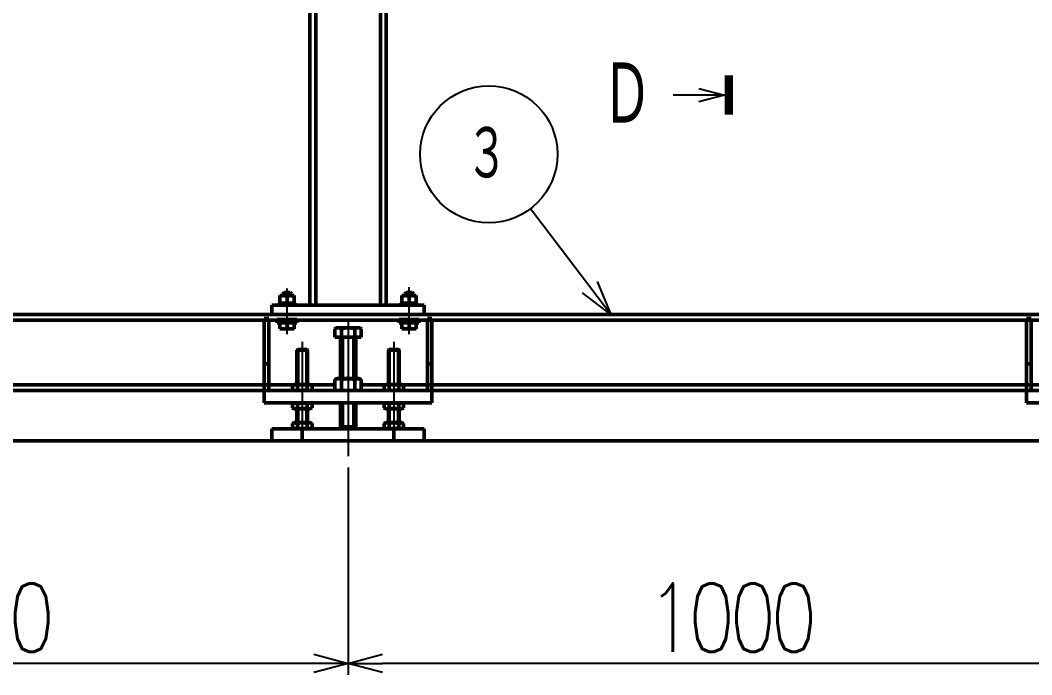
# Model space of a CAD drawing. Header units: millimetres. Extents: x -993 to 13147, y -7260 to 4342.
# Drawn here: x 1640 to 2967, y -357 to 502 of the extents above; entities that cross this region are included whole.
import ezdxf

# ---------------------------------------------------------------- set-up
doc = ezdxf.new("R2010")
doc.units = ezdxf.units.MM
doc.header["$LTSCALE"] = 7.649257
doc.linetypes.add('CENTER', pattern=[50.8, 31.75, -6.35, 6.35, -6.35])
doc.linetypes.add('DASHED', pattern=[19.05, 12.7, -6.35])
doc.layers.add('NoLayerName_001', color=7, linetype='Continuous')
doc.styles.get("Standard").update_dxf_attribs({"font": 'txt', "bigfont": 'extfont2'})
doc.dimstyles.get("Standard").update_dxf_attribs({"dimtxt": 2.5, "dimasz": 2.5, "dimexe": 1.25, "dimexo": 0.625, "dimtad": 1, "dimzin": 0, "dimdsep": 46, "dimtxsty": 'Standard', "dimcen": 2.5, "dimadec": 0, "dimazin": 0, "dimtfac": 0.75, "dimtmove": 0, "dimatfit": 3, "dimfxl": 1, "dimarcsym": 0})

# ---------------------------------------------------------------- blocks, each defined once
blk = doc.blocks.new('_OPEN30')
at = {"color": 0, "linetype": 'ByBlock', "lineweight": -2}
for p, q in [((-1, 0.267949), (0, 0)), ((0, 0), (-1, -0.267949)), ((0, 0), (-1, 0))]:
    blk.add_line(p, q, dxfattribs=at)
blk = doc.blocks.new('*D1551')
at = {"layer": 'Defpoints', "color": 0}
for p in [(1070, -70), (2070, -85), (1070, -342)]:
    blk.add_point(p, dxfattribs=at)
at = {"layer": 'NoLayerName_001', "color": 0, "linetype": 'Continuous', "lineweight": 25}
for p, q in [((1070, -85), (1070, -357)), ((2070, -100), (2070, -357)), ((2025, -342), (1115, -342))]:
    blk.add_line(p, q, dxfattribs=at)
at = {"layer": 'NoLayerName_001', "color": 0, "lineweight": 25, "xscale": 45, "yscale": 45, "zscale": 45}
for p, rotation in [((1070, -342), 180), ((2070, -342), 360)]:
    blk.add_blockref('_OPEN30', p, dxfattribs=dict(at, rotation=rotation))
at = {"layer": 'NoLayerName_001', "color": 2, "lineweight": 50, "insert": (1570, -282), "char_height": 90, "attachment_point": 5}
blk.add_mtext('\\W0.8000;\\T0.8750;1000', dxfattribs=at)
blk = doc.blocks.new('*D1552')
at = {"layer": 'Defpoints', "color": 0}
for p in [(2070, -70), (3070, -70), (2070, -342)]:
    blk.add_point(p, dxfattribs=at)
at = {"layer": 'NoLayerName_001', "color": 0, "linetype": 'Continuous', "lineweight": 25}
for p, q in [((2070, -85), (2070, -357)), ((3070, -85), (3070, -357)), ((3025, -342), (2115, -342))]:
    blk.add_line(p, q, dxfattribs=at)
at = {"layer": 'NoLayerName_001', "color": 0, "lineweight": 25, "xscale": 45, "yscale": 45, "zscale": 45}
for p, rotation in [((2070, -342), 180), ((3070, -342), 360)]:
    blk.add_blockref('_OPEN30', p, dxfattribs=dict(at, rotation=rotation))
at = {"layer": 'NoLayerName_001', "color": 2, "lineweight": 50, "insert": (2570, -282), "char_height": 90, "attachment_point": 5}
blk.add_mtext('\\W0.8000;\\T0.8750;1000', dxfattribs=at)
blk = doc.blocks.new('JZB_0142')
at = {"layer": 'NoLayerName_001', "color": 7, "linetype": 'Continuous', "lineweight": 50}
for p, q in [((2060, 667.5), (2060, 12)), ((2067.5, 667.5), (2067.5, 12)), ((2152.5, 667.5), (2152.5, 12)), ((2160, 667.5), (2160, 12)), ((2010, 0), (2010, 12)), ((2010, 12), (2210, 12)), ((2210, 0), (2210, 12))]:
    blk.add_line(p, q, dxfattribs=at)
blk = doc.blocks.new('JZB_0236')
at = {"layer": 'NoLayerName_001', "color": 7, "linetype": 'Continuous', "lineweight": 50}
for p, q in [((5.5, 48), (3.5, 46)), ((3.5, 46), (15.5, 46)), ((3.5, 46), (3.5, 44.1)), ((5.5, 48), (13.5, 48)), ((15.5, 46), (13.5, 48)), ((15.5, 44.1), (15.5, 46)), ((0, 8), (0, 0.3)), ((0, 0.3), (0.5, 0)), ((9.5, 8), (9.5, 1.1)), ((18.5, 0), (19, 0.3)), ((19, 0.3), (19, 8)), ((18.5, 0), (0.5, 0))]:
    blk.add_line(p, q, dxfattribs=at)
at = {"layer": 'NoLayerName_001', "color": 7, "linetype": 'Continuous', "lineweight": 50, "start_tangent": (-0.986522, -0.163629), "end_tangent": (-0.982197, 0.187856)}
for points in [[(9.5, 1.1), (4.4, 0.3), (0, 1.1)], [(19, 1.1), (13.9, 0.3), (9.5, 1.1)]]:
    blk.add_spline(points, degree=3, dxfattribs=at)
blk = doc.blocks.new('JZB_0237')
at = {"layer": 'NoLayerName_001', "color": 7, "linetype": 'Continuous', "lineweight": 50}
for p, q in [((0, 3), (0, 0)), ((0, 3), (1.3, 3)), ((10, 0), (8.5, 3)), ((11.5, 3), (13, 0)), ((20.3, 3), (21.5, 3)), ((21.5, 0), (21.5, 3))]:
    blk.add_line(p, q, dxfattribs=at)
blk = doc.blocks.new('JZB_0238')
at = {"layer": 'NoLayerName_001', "color": 7, "linetype": 'Continuous', "lineweight": 50}
for p, q in [((0.5, 10), (0, 9.7)), ((0, 9.7), (0, 0)), ((0, 0), (19, 0)), ((0.5, 10), (18.5, 10)), ((9.5, 0), (9.5, 8.9)), ((19, 9.7), (18.5, 10)), ((19, 9.7), (19, 0))]:
    blk.add_line(p, q, dxfattribs=at)
at = {"layer": 'NoLayerName_001', "color": 7, "linetype": 'Continuous', "lineweight": 50, "start_tangent": (-0.986522, 0.163629), "end_tangent": (-0.982197, -0.187856)}
for points in [[(9.5, 8.9), (4.4, 9.7), (0, 8.9)], [(19, 8.9), (13.9, 9.7), (9.5, 8.9)]]:
    blk.add_spline(points, degree=3, dxfattribs=at)
blk = doc.blocks.new('JZB_0239')
at = {"layer": 'NoLayerName_001', "color": 7, "linetype": 'Continuous', "lineweight": 50}
for p, q in [((0.5, 10), (0, 9.7)), ((0, 9.7), (0, 0)), ((0, 0), (19, 0)), ((0.5, 10), (18.5, 10)), ((9.5, 0), (9.5, 8.9)), ((19, 9.7), (18.5, 10)), ((19, 9.7), (19, 0))]:
    blk.add_line(p, q, dxfattribs=at)
at = {"layer": 'NoLayerName_001', "color": 7, "linetype": 'Continuous', "lineweight": 50, "start_tangent": (-0.986522, 0.163629), "end_tangent": (-0.982197, -0.187856)}
for points in [[(9.5, 8.9), (4.4, 9.7), (0, 8.9)], [(19, 8.9), (13.9, 9.7), (9.5, 8.9)]]:
    blk.add_spline(points, degree=3, dxfattribs=at)
blk = doc.blocks.new('JZB_0240')
at = {"layer": 'NoLayerName_001', "color": 7, "linetype": 'Continuous', "lineweight": 50}
for p, q in [((5.5, 48), (3.5, 46)), ((3.5, 46), (15.5, 46)), ((3.5, 46), (3.5, 44.1)), ((5.5, 48), (13.5, 48)), ((15.5, 46), (13.5, 48)), ((15.5, 44.1), (15.5, 46)), ((0, 0.3), (0, 8)), ((0, 0.3), (0.5, 0)), ((9.5, 8), (9.5, 1.1)), ((18.5, 0), (19, 0.3)), ((19, 0.3), (19, 8)), ((18.5, 0), (0.5, 0))]:
    blk.add_line(p, q, dxfattribs=at)
at = {"layer": 'NoLayerName_001', "color": 7, "linetype": 'Continuous', "lineweight": 50, "start_tangent": (-0.986522, -0.163629), "end_tangent": (-0.982197, 0.187856)}
for points in [[(9.5, 1.1), (4.4, 0.3), (0, 1.1)], [(19, 1.1), (13.9, 0.3), (9.5, 1.1)]]:
    blk.add_spline(points, degree=3, dxfattribs=at)
blk = doc.blocks.new('JZB_0241')
at = {"layer": 'NoLayerName_001', "color": 7, "linetype": 'Continuous', "lineweight": 50}
for p, q in [((0, 3), (0, 0)), ((0, 3), (1.3, 3)), ((10, 0), (8.5, 3)), ((11.5, 3), (13, 0)), ((20.3, 3), (21.5, 3)), ((21.5, 0), (21.5, 3))]:
    blk.add_line(p, q, dxfattribs=at)
blk = doc.blocks.new('JZB_0249')
at = {"layer": 'NoLayerName_001', "color": 7, "linetype": 'Continuous', "lineweight": 50}
for p, q in [((0, 0), (0, 16)), ((0, 16), (200, 16)), ((40, 16), (40, 0)), ((160, 0), (160, 16)), ((200, 16), (200, 0)), ((0, 0), (200, 0))]:
    blk.add_line(p, q, dxfattribs=at)
blk = doc.blocks.new('JZB_0250')
at = {"layer": 'NoLayerName_001', "color": 7, "linetype": 'Continuous', "lineweight": 50}
for p, q in [((26, 4.5), (0, 4.5)), ((0, 4.5), (0, 0)), ((26, 4.5), (26, 0)), ((26, 0), (0, 0))]:
    blk.add_line(p, q, dxfattribs=at)
blk = doc.blocks.new('JZB_0251')
at = {"layer": 'NoLayerName_001', "color": 7, "linetype": 'Continuous', "lineweight": 50}
for p, q in [((26, 4.5), (0, 4.5)), ((0, 4.5), (0, 0)), ((26, 4.5), (26, 0)), ((26, 0), (0, 0))]:
    blk.add_line(p, q, dxfattribs=at)
blk = doc.blocks.new('JZB_0350')
at = {"layer": 'NoLayerName_001', "color": 4, "linetype": 'CENTER', "lineweight": 25}
blk.add_line((17.3, 178.5), (17.3, 0), dxfattribs=at)
at = {"layer": 'NoLayerName_001', "color": 7, "linetype": 'Continuous', "lineweight": 50}
for p, q in [((2.3, 168.5), (0, 167.2)), ((0, 167.2), (0, 156)), ((2.3, 168.5), (32.3, 168.5)), ((8.7, 167.2), (8.7, 156)), ((26, 167.2), (26, 156)), ((34.6, 167.2), (32.3, 168.5)), ((34.6, 167.2), (34.6, 156)), ((0, 156), (34.6, 156)), ((7.3, 156), (7.3, 102)), ((27.3, 102), (27.3, 156)), ((7.3, 70), (7.3, 38.5)), ((27.3, 38.5), (27.3, 70)), ((7.3, 38.5), (9.8, 36)), ((7.3, 38.5), (27.3, 38.5)), ((24.8, 36), (27.3, 38.5))]:
    blk.add_line(p, q, dxfattribs=at)
at = {"layer": 'NoLayerName_001', "color": 3, "linetype": 'Continuous', "lineweight": 50}
for p, q in [((9.8, 156), (9.8, 102)), ((24.8, 102), (24.8, 156)), ((9.8, 70), (9.8, 36)), ((24.8, 36), (24.8, 70))]:
    blk.add_line(p, q, dxfattribs=at)
at = {"layer": 'NoLayerName_001', "color": 7, "linetype": 'Continuous', "lineweight": 50}
for points, start_tangent, end_tangent in [([(4.3, 168.5), (4, 168.5), (3, 168.4), (2, 168.1), (1, 167.7), (0, 167.2)], (-0.999719, -0.023692), (-0.885564, -0.464518)), ([(8.7, 167.2), (7.6, 167.7), (6.5, 168.1), (5.4, 168.4), (4.3, 168.5)], (-0.886713, 0.462321), (-0.996369, 0.085135)), ([(17.3, 168.5), (14.1, 168.3), (10.8, 167.7), (8.7, 167.2)], (-0.99811, -0.061451), (-0.967923, -0.251248)), ([(26, 167.2), (22.9, 167.9), (19.7, 168.4), (17.3, 168.5)], (-0.970984, 0.239145), (-0.998985, 0.045034)), ([(30.3, 168.5), (30, 168.5), (29, 168.4), (28, 168.1), (27, 167.7), (26, 167.2)], (-0.999719, -0.023692), (-0.885564, -0.464518)), ([(34.6, 167.2), (33.6, 167.7), (32.5, 168.1), (31.4, 168.4), (30.3, 168.5)], (-0.886713, 0.462321), (-0.996369, 0.085135))]:
    blk.add_spline(points, degree=3, dxfattribs=dict(at, start_tangent=start_tangent, end_tangent=end_tangent))
blk = doc.blocks.new('JZB_0351')
at = {"layer": 'NoLayerName_001', "color": 7, "linetype": 'Continuous', "lineweight": 50}
for p, q in [((2.2, 8), (0, 6.7)), ((0, 1.3), (0, 6.7)), ((0, 1.3), (2.2, 0)), ((2.2, 0), (23.2, 0)), ((6.4, 1.3), (6.4, 6.7)), ((19.1, 1.3), (19.1, 6.7)), ((25.4, 6.7), (23.2, 8)), ((23.2, 0), (25.4, 1.3)), ((25.4, 1.3), (25.4, 6.7))]:
    blk.add_line(p, q, dxfattribs=at)
for points, start_tangent, end_tangent in [([(6.4, 6.7), (5.5, 7.2), (4.7, 7.5), (3.8, 7.7), (2.9, 7.7), (1.5, 7.4), (0, 6.7)], (-0.888205, 0.459446), (-0.906686, -0.421806)), ([(0, 1.3), (0.8, 0.8), (1.7, 0.5), (2.5, 0.3), (3.4, 0.3), (4.9, 0.6), (6.4, 1.3)], (0.888205, -0.459446), (0.906686, 0.421806)), ([(19.1, 6.7), (16.8, 7.3), (14.5, 7.6), (12.9, 7.7), (11.2, 7.7), (9.6, 7.5), (8, 7.2), (6.4, 6.7)], (-0.970928, 0.239374), (-0.968065, -0.250698)), ([(6.4, 1.3), (8, 0.8), (9.6, 0.5), (11.2, 0.4), (12.8, 0.3), (14.5, 0.4), (16.8, 0.7), (19.1, 1.3)], (0.968065, -0.250698), (0.971023, 0.238988)), ([(25.4, 6.7), (24.6, 7.2), (23.7, 7.5), (22.9, 7.7), (22, 7.7), (20.5, 7.4), (19.1, 6.7)], (-0.888205, 0.459446), (-0.906686, -0.421806)), ([(19.1, 1.3), (19.9, 0.8), (20.7, 0.5), (21.6, 0.3), (22.5, 0.3), (23.9, 0.6), (25.4, 1.3)], (0.888205, -0.459446), (0.906686, 0.421806))]:
    blk.add_spline(points, degree=3, dxfattribs=dict(at, start_tangent=start_tangent, end_tangent=end_tangent))
blk = doc.blocks.new('JZB_0352')
at = {"layer": 'NoLayerName_001', "color": 7, "linetype": 'Continuous', "lineweight": 50}
for p, q in [((2.2, 8), (0, 6.7)), ((0, 1.3), (0, 6.7)), ((0, 1.3), (2.2, 0)), ((2.2, 0), (23.2, 0)), ((6.4, 1.3), (6.4, 6.7)), ((19.1, 1.3), (19.1, 6.7)), ((25.4, 6.7), (23.2, 8)), ((23.2, 0), (25.4, 1.3)), ((25.4, 1.3), (25.4, 6.7))]:
    blk.add_line(p, q, dxfattribs=at)
for points, start_tangent, end_tangent in [([(6.4, 6.7), (5.5, 7.2), (4.7, 7.5), (3.8, 7.7), (2.9, 7.7), (1.5, 7.4), (0, 6.7)], (-0.888205, 0.459446), (-0.906686, -0.421806)), ([(0, 1.3), (0.8, 0.8), (1.7, 0.5), (2.5, 0.3), (3.4, 0.3), (4.9, 0.6), (6.4, 1.3)], (0.888205, -0.459446), (0.906686, 0.421806)), ([(19.1, 6.7), (16.8, 7.3), (14.5, 7.6), (12.9, 7.7), (11.2, 7.7), (9.6, 7.5), (8, 7.2), (6.4, 6.7)], (-0.970928, 0.239374), (-0.968065, -0.250698)), ([(6.4, 1.3), (8, 0.8), (9.6, 0.5), (11.2, 0.4), (12.8, 0.3), (14.5, 0.4), (16.8, 0.7), (19.1, 1.3)], (0.968065, -0.250698), (0.971023, 0.238988)), ([(25.4, 6.7), (24.6, 7.2), (23.7, 7.5), (22.9, 7.7), (22, 7.7), (20.5, 7.4), (19.1, 6.7)], (-0.888205, 0.459446), (-0.906686, -0.421806)), ([(19.1, 1.3), (19.9, 0.8), (20.7, 0.5), (21.6, 0.3), (22.5, 0.3), (23.9, 0.6), (25.4, 1.3)], (0.888205, -0.459446), (0.906686, 0.421806))]:
    blk.add_spline(points, degree=3, dxfattribs=dict(at, start_tangent=start_tangent, end_tangent=end_tangent))
blk = doc.blocks.new('JZB_0353')
at = {"layer": 'NoLayerName_001', "color": 7, "linetype": 'Continuous', "lineweight": 50}
for p, q in [((2.2, 8), (0, 6.7)), ((0, 6.7), (0, 1.3)), ((0, 1.3), (2.2, 0)), ((23.2, 8), (2.2, 8)), ((6.4, 6.7), (6.4, 1.3)), ((19.1, 6.7), (19.1, 1.3)), ((25.4, 6.7), (23.2, 8)), ((23.2, 0), (25.4, 1.3)), ((25.4, 6.7), (25.4, 1.3))]:
    blk.add_line(p, q, dxfattribs=at)
for points, start_tangent, end_tangent in [([(0, 6.7), (0.8, 7.2), (1.7, 7.5), (2.5, 7.7), (3.4, 7.7), (4.9, 7.4), (6.4, 6.7)], (0.888205, 0.459446), (0.906686, -0.421806)), ([(6.4, 1.3), (5.5, 0.8), (4.7, 0.5), (3.8, 0.3), (2.9, 0.3), (1.5, 0.6), (0, 1.3)], (-0.888205, -0.459446), (-0.906686, 0.421806)), ([(6.4, 6.7), (8, 7.2), (9.6, 7.5), (11.2, 7.6), (12.8, 7.7), (14.5, 7.6), (16.8, 7.3), (19.1, 6.7)], (0.968065, 0.250698), (0.971023, -0.238988)), ([(19.1, 1.3), (16.8, 0.7), (14.5, 0.4), (12.9, 0.3), (11.2, 0.3), (9.6, 0.5), (8, 0.8), (6.4, 1.3)], (-0.970928, -0.239374), (-0.968065, 0.250698)), ([(19.1, 6.7), (19.9, 7.2), (20.7, 7.5), (21.6, 7.7), (22.5, 7.7), (23.9, 7.4), (25.4, 6.7)], (0.888205, 0.459446), (0.906686, -0.421806)), ([(25.4, 1.3), (24.6, 0.8), (23.7, 0.5), (22.9, 0.3), (22, 0.3), (20.5, 0.6), (19.1, 1.3)], (-0.888205, -0.459446), (-0.906686, 0.421806))]:
    blk.add_spline(points, degree=3, dxfattribs=dict(at, start_tangent=start_tangent, end_tangent=end_tangent))
blk = doc.blocks.new('JZB_0354')
at = {"layer": 'NoLayerName_001', "color": 7, "linetype": 'Continuous', "lineweight": 50}
for p, q in [((2.2, 8), (0, 6.7)), ((0, 1.3), (0, 6.7)), ((0, 1.3), (2.2, 0)), ((2.2, 8), (23.2, 8)), ((6.4, 1.3), (6.4, 6.7)), ((19.1, 1.3), (19.1, 6.7)), ((25.4, 6.7), (23.2, 8)), ((23.2, 0), (25.4, 1.3)), ((25.4, 1.3), (25.4, 6.7))]:
    blk.add_line(p, q, dxfattribs=at)
for points, start_tangent, end_tangent in [([(0, 6.7), (0.8, 7.2), (1.7, 7.5), (2.5, 7.7), (3.4, 7.7), (4.9, 7.4), (6.4, 6.7)], (0.888205, 0.459446), (0.906686, -0.421806)), ([(6.4, 1.3), (5.5, 0.8), (4.7, 0.5), (3.8, 0.3), (2.9, 0.3), (1.5, 0.6), (0, 1.3)], (-0.888205, -0.459446), (-0.906686, 0.421806)), ([(6.4, 6.7), (8, 7.2), (9.6, 7.5), (11.2, 7.6), (12.8, 7.7), (14.5, 7.6), (16.8, 7.3), (19.1, 6.7)], (0.968065, 0.250698), (0.971023, -0.238988)), ([(19.1, 1.3), (16.8, 0.7), (14.5, 0.4), (12.9, 0.3), (11.2, 0.3), (9.6, 0.5), (8, 0.8), (6.4, 1.3)], (-0.970928, -0.239374), (-0.968065, 0.250698)), ([(19.1, 6.7), (19.9, 7.2), (20.7, 7.5), (21.6, 7.7), (22.5, 7.7), (23.9, 7.4), (25.4, 6.7)], (0.888205, 0.459446), (0.906686, -0.421806)), ([(25.4, 1.3), (24.6, 0.8), (23.7, 0.5), (22.9, 0.3), (22, 0.3), (20.5, 0.6), (19.1, 1.3)], (-0.888205, -0.459446), (-0.906686, 0.421806))]:
    blk.add_spline(points, degree=3, dxfattribs=dict(at, start_tangent=start_tangent, end_tangent=end_tangent))
blk = doc.blocks.new('JZB_0355')
at = {"layer": 'NoLayerName_001', "color": 7, "linetype": 'Continuous', "lineweight": 50}
for p, q in [((2.2, 8), (0, 6.7)), ((0, 6.7), (0, 1.3)), ((0, 1.3), (2.2, 0)), ((23.2, 8), (2.2, 8)), ((6.4, 6.7), (6.4, 1.3)), ((19.1, 6.7), (19.1, 1.3)), ((25.4, 6.7), (23.2, 8)), ((23.2, 0), (25.4, 1.3)), ((25.4, 6.7), (25.4, 1.3))]:
    blk.add_line(p, q, dxfattribs=at)
for points, start_tangent, end_tangent in [([(0, 6.7), (0.8, 7.2), (1.7, 7.5), (2.5, 7.7), (3.4, 7.7), (4.9, 7.4), (6.4, 6.7)], (0.888205, 0.459446), (0.906686, -0.421806)), ([(6.4, 1.3), (5.5, 0.8), (4.7, 0.5), (3.8, 0.3), (2.9, 0.3), (1.5, 0.6), (0, 1.3)], (-0.888205, -0.459446), (-0.906686, 0.421806)), ([(6.4, 6.7), (8, 7.2), (9.6, 7.5), (11.2, 7.6), (12.8, 7.7), (14.5, 7.6), (16.8, 7.3), (19.1, 6.7)], (0.968065, 0.250698), (0.971023, -0.238988)), ([(19.1, 1.3), (16.8, 0.7), (14.5, 0.4), (12.9, 0.3), (11.2, 0.3), (9.6, 0.5), (8, 0.8), (6.4, 1.3)], (-0.970928, -0.239374), (-0.968065, 0.250698)), ([(19.1, 6.7), (19.9, 7.2), (20.7, 7.5), (21.6, 7.7), (22.5, 7.7), (23.9, 7.4), (25.4, 6.7)], (0.888205, 0.459446), (0.906686, -0.421806)), ([(25.4, 1.3), (24.6, 0.8), (23.7, 0.5), (22.9, 0.3), (22, 0.3), (20.5, 0.6), (19.1, 1.3)], (-0.888205, -0.459446), (-0.906686, 0.421806))]:
    blk.add_spline(points, degree=3, dxfattribs=dict(at, start_tangent=start_tangent, end_tangent=end_tangent))
blk = doc.blocks.new('JZB_0356')
at = {"layer": 'NoLayerName_001', "color": 7, "linetype": 'Continuous', "lineweight": 50}
for p, q in [((2.2, 8), (0, 6.7)), ((0, 1.3), (0, 6.7)), ((0, 1.3), (2.2, 0)), ((2.2, 8), (23.2, 8)), ((6.4, 1.3), (6.4, 6.7)), ((19.1, 1.3), (19.1, 6.7)), ((25.4, 6.7), (23.2, 8)), ((23.2, 0), (25.4, 1.3)), ((25.4, 1.3), (25.4, 6.7))]:
    blk.add_line(p, q, dxfattribs=at)
for points, start_tangent, end_tangent in [([(0, 6.7), (0.8, 7.2), (1.7, 7.5), (2.5, 7.7), (3.4, 7.7), (4.9, 7.4), (6.4, 6.7)], (0.888205, 0.459446), (0.906686, -0.421806)), ([(6.4, 1.3), (5.5, 0.8), (4.7, 0.5), (3.8, 0.3), (2.9, 0.3), (1.5, 0.6), (0, 1.3)], (-0.888205, -0.459446), (-0.906686, 0.421806)), ([(6.4, 6.7), (8, 7.2), (9.6, 7.5), (11.2, 7.6), (12.8, 7.7), (14.5, 7.6), (16.8, 7.3), (19.1, 6.7)], (0.968065, 0.250698), (0.971023, -0.238988)), ([(19.1, 1.3), (16.8, 0.7), (14.5, 0.4), (12.9, 0.3), (11.2, 0.3), (9.6, 0.5), (8, 0.8), (6.4, 1.3)], (-0.970928, -0.239374), (-0.968065, 0.250698)), ([(19.1, 6.7), (19.9, 7.2), (20.7, 7.5), (21.6, 7.7), (22.5, 7.7), (23.9, 7.4), (25.4, 6.7)], (0.888205, 0.459446), (0.906686, -0.421806)), ([(25.4, 1.3), (24.6, 0.8), (23.7, 0.5), (22.9, 0.3), (22, 0.3), (20.5, 0.6), (19.1, 1.3)], (-0.888205, -0.459446), (-0.906686, 0.421806))]:
    blk.add_spline(points, degree=3, dxfattribs=dict(at, start_tangent=start_tangent, end_tangent=end_tangent))
blk = doc.blocks.new('JZB_0357')
at = {"layer": 'NoLayerName_001', "color": 4, "linetype": 'CENTER', "lineweight": 25}
blk.add_line((7, 124), (7, 0), dxfattribs=at)
at = {"layer": 'NoLayerName_001', "color": 7, "linetype": 'Continuous', "lineweight": 50}
for p, q in [((1, 114), (0, 113)), ((0, 113), (14, 113)), ((0, 113), (0, 68)), ((13, 114), (1, 114)), ((14, 113), (13, 114)), ((14, 68), (14, 113)), ((0, 36), (0, 18)), ((14, 18), (14, 36))]:
    blk.add_line(p, q, dxfattribs=at)
at = {"layer": 'NoLayerName_001', "color": 3, "linetype": 'Continuous', "lineweight": 50}
for p, q in [((1, 114), (1, 68)), ((13, 68), (13, 114)), ((1, 36), (1, 18)), ((13, 18), (13, 36))]:
    blk.add_line(p, q, dxfattribs=at)
blk = doc.blocks.new('JZB_0358')
at = {"layer": 'NoLayerName_001', "color": 4, "linetype": 'CENTER', "lineweight": 25}
blk.add_line((7, 124.00968), (7, 0), dxfattribs=at)
at = {"layer": 'NoLayerName_001', "color": 7, "linetype": 'Continuous', "lineweight": 50}
for p, q in [((1, 114.00968), (0, 113.00968)), ((0, 113.00968), (14, 113.00968)), ((0, 113.00968), (0, 68)), ((13, 114.00968), (1, 114.00968)), ((14, 113.00968), (13, 114.00968)), ((14, 68), (14, 113.00968)), ((0, 36), (0, 18)), ((14, 18), (14, 36))]:
    blk.add_line(p, q, dxfattribs=at)
at = {"layer": 'NoLayerName_001', "color": 3, "linetype": 'Continuous', "lineweight": 50}
for p, q in [((1, 114.00968), (1, 68)), ((13, 68), (13, 114.00968)), ((1, 36), (1, 18)), ((13, 18), (13, 36))]:
    blk.add_line(p, q, dxfattribs=at)
blk = doc.blocks.new('JZB_0359')
at = {"layer": 'NoLayerName_001', "color": 7, "linetype": 'Continuous', "lineweight": 50}
for p, q in [((2.8, 16), (0, 14.4)), ((0, 0), (0, 14.4)), ((2.8, 16), (31.8, 16)), ((8.7, 0), (8.7, 14.4)), ((26, 0), (26, 14.4)), ((34.6, 14.4), (31.8, 16)), ((34.6, 0), (34.6, 14.4))]:
    blk.add_line(p, q, dxfattribs=at)
for points, start_tangent, end_tangent in [([(8.7, 14.4), (7.5, 15), (6.4, 15.4), (5.2, 15.7), (4, 15.7), (3, 15.6), (2, 15.3), (1, 14.9), (0, 14.4)], (-0.888206, 0.459446), (-0.885564, -0.464518)), ([(26, 14.4), (23.8, 14.9), (21.6, 15.4), (19.4, 15.6), (17.2, 15.7), (14.9, 15.6), (11.8, 15.1), (8.7, 14.4)], (-0.968027, 0.250845), (-0.971038, -0.238925)), ([(34.6, 14.4), (33.5, 15), (32.4, 15.4), (31.2, 15.7), (30, 15.7), (29, 15.6), (28, 15.3), (27, 14.9), (26, 14.4)], (-0.888206, 0.459446), (-0.885564, -0.464518))]:
    blk.add_spline(points, degree=3, dxfattribs=dict(at, start_tangent=start_tangent, end_tangent=end_tangent))
blk = doc.blocks.new('JZB_0388')
at = {"layer": 'NoLayerName_001', "color": 3, "linetype": 'Continuous', "lineweight": 50}
blk.add_line((0, 20), (6962.9, 20), dxfattribs=at)
blk = doc.blocks.new('JZB_0389')
at = {"layer": 'NoLayerName_001', "color": 7, "linetype": 'Continuous', "lineweight": 50}
for p, q in [((4170, 116), (0, 116)), ((1960, 108.5), (1180, 108.5)), ((1966, 110.5), (1960, 110.5)), ((1960, 110.5), (1960, 16)), ((1966, 110.5), (1966, 16)), ((1966, 108.5), (1977, 108.5)), ((2003, 108.5), (2137, 108.5)), ((2163, 108.5), (2174, 108.5)), ((2180, 110.5), (2174, 110.5)), ((2174, 110.5), (2174, 16)), ((2180, 110.5), (2180, 16)), ((2180, 108.5), (2960, 108.5)), ((2966, 110.5), (2960, 110.5)), ((2960, 16), (2960, 110.5)), ((2966, 16), (2966, 110.5)), ((2966, 108.5), (2977, 108.5)), ((1966, 51), (1960, 51)), ((2180, 51), (2174, 51)), ((2966, 51), (2960, 51)), ((4170, 16), (0, 16)), ((1960, 23.5), (1180, 23.5)), ((1960, 0), (1960, 16)), ((1999, 23.5), (1966, 23.5)), ((2021, 23.5), (2052.7, 23.5)), ((2087.3, 23.5), (2119, 23.5)), ((2141, 23.5), (2174, 23.5)), ((2180, 23.5), (2960, 23.5)), ((2180, 0), (2180, 16)), ((2960, 0), (2960, 16)), ((2999, 23.5), (2966, 23.5)), ((1960, 0), (2180, 0)), ((2960, 0), (3180, 0))]:
    blk.add_line(p, q, dxfattribs=at)
at = {"layer": 'NoLayerName_001', "color": 3, "linetype": 'DASHED', "lineweight": 50}
for p, q in [((1960, 108.5), (1966, 108.5)), ((2174, 108.5), (2180, 108.5)), ((2960, 108.5), (2966, 108.5)), ((1960, 23.5), (1966, 23.5)), ((2174, 23.5), (2180, 23.5)), ((2960, 23.5), (2966, 23.5))]:
    blk.add_line(p, q, dxfattribs=at)
blk = doc.blocks.new('DIM_0001')
at = {"color": 3, "linetype": 'Continuous', "lineweight": 25}
for points in [[(249.9, 0), (144.5, 138.5)], [(232.2, 43.1), (249.9, 0), (213, 28.5)]]:
    blk.add_lwpolyline(points, dxfattribs=at)
blk.add_circle((90, 210.2), 90, dxfattribs=at)
at = {"color": 2, "linetype": 'Continuous', "lineweight": 50, "width": 0.666667}
blk.add_text('３', height=75, dxfattribs=at).set_placement((60, 172.7))

msp = doc.modelspace()

# ---------------------------------------------------------------- linework, layer by layer
at = {"layer": 'NoLayerName_001', "color": 4, "linetype": 'CENTER', "lineweight": 25}
for p, q in [((1990, 89.9186), (1990, 149.9186)), ((2150, 89.9186), (2150, 151.9186))]:
    msp.add_line(p, q, dxfattribs=at)
at = {"layer": 'NoLayerName_001', "color": 3, "linetype": 'Continuous', "lineweight": 50}
for p, q in [((1110, -50), (1910, -50)), ((2110, -50), (2910, -50))]:
    msp.add_line(p, q, dxfattribs=at)
at = {"layer": 'NoLayerName_001', "color": 2, "linetype": 'Continuous', "lineweight": 50, "const_width": 11.16}
msp.add_lwpolyline([(2569.4476, 429.6511), (2569.4476, 378.2611)], dxfattribs=at)

# ---------------------------------------------------------------- block references
at = {"layer": 'NoLayerName_001'}
for name, p in [('JZB_0388', (10, -70)), ('JZB_0142', (-40, 116)), ('JZB_0240', (1980.5, 96.9186)), ('JZB_0239', (1980.5, 131)), ('JZB_0236', (2140.5, 96.9186)), ('JZB_0238', (2140.5, 131)), ('JZB_0237', (1979.25, 128)), ('JZB_0241', (2139.25, 128)), ('JZB_0389', (0, 0)), ('JZB_0251', (1977, 104.9186)), ('JZB_0350', (2052.6794, -70)), ('JZB_0250', (2137, 104.9186)), ('JZB_0357', (2003, -44)), ('JZB_0358', (2123, -44)), ('JZB_0359', (2052.6794, 16)), ('JZB_0353', (1997.2983, 16)), ('JZB_0355', (2117.2983, 16)), ('JZB_0352', (1997.2983, -8)), ('JZB_0351', (2117.2983, -8)), ('JZB_0354', (1997.2983, -34)), ('JZB_0356', (2117.2983, -34)), ('JZB_0249', (1970, -50))]:
    msp.add_blockref(name, p, dxfattribs=at)
at = {"layer": 'NoLayerName_001', "color": 3, "linetype": 'Continuous', "lineweight": 25}
msp.add_blockref('DIM_0001', (2164.5813, 116), dxfattribs=at)

# ---------------------------------------------------------------- texts
at = {"layer": 'NoLayerName_001', "color": 2, "linetype": 'Continuous', "lineweight": 50, "insert": (2402.9476, 358.9561), "char_height": 90, "attachment_point": 7, "line_spacing_factor": 0.6}
msp.add_mtext('\\W0.6667;\\T1.2500;Ｄ', dxfattribs=at)

# ---------------------------------------------------------------- dimensions: what is measured, and where the dimension line sits
at = {"layer": 'NoLayerName_001', "color": 3, "linetype": 'Continuous', "lineweight": 50}
for base, p1, p2, picture, middle in [((1070, -341.9642), (2070, -85), (1070, -70), '*D1551', (1570, -341.9642)), ((2070, -341.9642), (3070, -70), (2070, -70), '*D1552', (2570, -341.9642))]:
    dim = msp.add_linear_dim(base=base, p1=p1, p2=p2, angle=180, text='\\W0.8000;\\T0.8750;<>', dimstyle='Standard', override={"dimtxt": 90, "dimasz": 45, "dimexe": 15, "dimexo": 15, "dimgap": 15, "dimdec": 3, "dimzin": 8, "dimblk": 'OPEN30', "dimclrd": 0, "dimclre": 0, "dimclrt": 2, "dimtp": 0, "dimtm": 0, "dimlwd": 25, "dimlwe": 25}, dxfattribs=at)
    dim.commit()
    dim.dimension.update_dxf_attribs({"geometry": picture, "text_midpoint": middle, "dimtype": 160})

# ---------------------------------------------------------------- leaders
at = {"layer": 'NoLayerName_001', "color": 2, "linetype": 'Continuous', "lineweight": 50}
msp.add_leader([(2563.8676, 403.9561), (2496.3676, 403.9561)], dimstyle='Standard', override={"dimasz": 33.66, "dimldrblk": 'OPEN30'}, dxfattribs=at)

doc.saveas('drawing.dxf')
